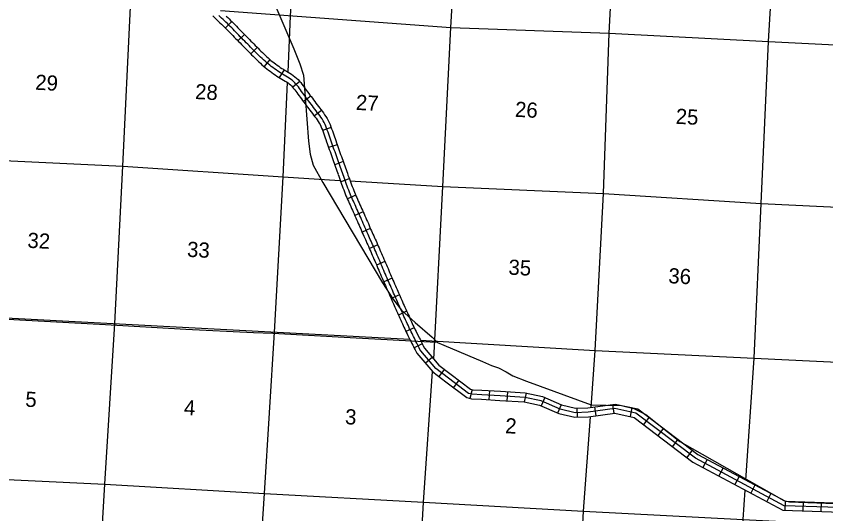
# Model space of a CAD drawing. Extents: x 207145 to 882112, y 15644499 to 16934720.
# Drawn here: x 416129 to 442773, y 16613476 to 16629871 of the extents above; entities that cross this region are included whole.
import ezdxf

# ---------------------------------------------------------------- set-up
doc = ezdxf.new("R2010")
doc.units = 0
for name, color, linetype in [('L13', 7, 'Continuous'), ('L14', 7, 'Continuous'), ('L8', 7, 'Continuous'), ('L9', 7, 'Continuous')]:
    doc.layers.add(name, color=color, linetype=linetype)

msp = doc.modelspace()

# ---------------------------------------------------------------- linework, layer by layer
at = {"layer": 'L13'}
for points in [[(425076, 16628025), (425161, 16629887), (425508, 16635148), (425742, 16640466), (426021, 16645698), (426295, 16651014)], [(429873, 16618573), (430167, 16624257), (430430, 16629498), (430735, 16634745), (430984, 16640213), (431232, 16645497), (431569, 16650717)], [(435047, 16616977), (435186, 16618861), (435462, 16624034), (435643, 16629313), (435914, 16634553), (436234, 16639943), (436554, 16645147), (436919, 16650425)], [(440142, 16614586), (440420, 16618608), (440642, 16623700), (440892, 16629034), (441210, 16634373), (441550, 16639635), (441856, 16644916), (442160, 16650130)], [(419372, 16619742), (419640, 16624933), (419887, 16630175), (420001, 16632697)], [(422855, 16630057), (430430, 16629498), (435643, 16629313), (440892, 16629034), (446168, 16628771), (451325, 16628488), (456684, 16628212), (461990, 16627888), (467263, 16627566), (472591, 16627351), (477671, 16627022), (482903, 16626727), (488162, 16626473), (493539, 16626221), (498722, 16625945), (503993, 16625598), (509277, 16625334), (514514, 16625132), (517306, 16624984), (519803, 16624977), (525052, 16624673), (530248, 16624506), (535522, 16624041), (540712, 16623740)], [(424630, 16619463), (424920, 16624577), (425061, 16627686)], [(414330, 16625181), (419640, 16624933), (424920, 16624577), (426783, 16624463)], [(427104, 16624444), (430167, 16624257), (435462, 16624034), (440642, 16623700), (445884, 16623447), (451228, 16623197), (456500, 16622875), (461659, 16622626), (466983, 16622326), (472713, 16621986)], [(398399, 16620908), (403576, 16620657), (408923, 16620298), (429084, 16619226)], [(417621, 16588153), (417891, 16593379), (418071, 16598649), (418452, 16603909), (418735, 16609208), (419048, 16614455), (419372, 16619742)], [(422858, 16587816), (423207, 16593080), (423339, 16598394), (423683, 16603581), (423960, 16608939), (424296, 16614142), (424630, 16619463)], [(429431, 16619194), (435186, 16618861), (440420, 16618608), (445663, 16618355), (450929, 16618075), (456269, 16617758), (461350, 16617463), (466705, 16617111), (471965, 16616857), (474166, 16616736)], [(428968, 16603342), (429251, 16608649), (429529, 16613856), (429833, 16618160)], [(433917, 16597752), (434251, 16603053), (434521, 16608277), (434794, 16613559), (435024, 16616676)], [(398111, 16615684), (403284, 16615317), (408632, 16615008), (413755, 16614711), (419048, 16614455), (424296, 16614142), (429529, 16613856), (434794, 16613559), (440053, 16613288), (444920, 16613038)], [(439594, 16604583), (439794, 16608131), (440053, 16613288), (440120, 16614258)]]:
    msp.add_lwpolyline(points, dxfattribs=at)
at = {"layer": 'L8'}
for p, q in [((423221, 16629695), (423012, 16629483)), ((423641, 16629268), (423428, 16629059)), ((424060, 16628842), (423846, 16628634)), ((424480, 16628442), (424289, 16628213)), ((424946, 16628104), (424788, 16627850)), ((425458, 16627721), (425230, 16627529)), ((425823, 16627236), (425581, 16627061)), ((426181, 16626760), (425941, 16626583)), ((426494, 16626205), (426213, 16626104)), ((426692, 16625638), (426408, 16625545)), ((426890, 16625082), (426611, 16624977)), ((427091, 16624516), (426809, 16624419)), ((427302, 16623971), (427029, 16623851)), ((427544, 16623427), (427272, 16623305)), ((427783, 16622880), (427510, 16622759)), ((428028, 16622333), (427753, 16622218)), ((428264, 16621785), (427989, 16621670)), ((428500, 16621239), (428226, 16621120)), ((428738, 16620693), (428465, 16620573)), ((428979, 16620150), (428708, 16620025)), ((429226, 16619607), (428955, 16619483)), ((429492, 16619074), (429222, 16618948)), ((429822, 16618631), (429596, 16618437)), ((430224, 16618237), (430042, 16618000)), ((430697, 16617876), (430517, 16617638)), ((431131, 16617572), (431063, 16617281)), ((431700, 16617534), (431683, 16617236)), ((432296, 16617499), (432278, 16617201)), ((432913, 16617455), (432851, 16617164)), ((433521, 16617308), (433401, 16617035)), ((434067, 16617068), (433947, 16616795)), ((434583, 16616958), (434595, 16616660)), ((435164, 16617002), (435203, 16616706)), ((435755, 16617081), (435794, 16616785)), ((436390, 16616976), (436329, 16616684)), ((436955, 16616656), (436775, 16616418)), ((437430, 16616294), (437249, 16616057)), ((437905, 16615933), (437724, 16615695)), ((438379, 16615571), (438199, 16615334)), ((438865, 16615270), (438724, 16615007)), ((439390, 16614988), (439250, 16614725)), ((439916, 16614706), (439775, 16614443)), ((440442, 16614425), (440301, 16614162)), ((440968, 16614143), (440827, 16613880)), ((441431, 16613889), (441422, 16613591)), ((442027, 16613870), (442018, 16613572)), ((442624, 16613851), (442614, 16613553))]:
    msp.add_line(p, q, dxfattribs=at)
for points in [[(424570, 16630424), (425269, 16628800), (425466, 16628299), (425587, 16627932), (425745, 16625749), (425805, 16625329), (425900, 16624964), (426219, 16624393), (428189, 16621084), (428521, 16620554), (428804, 16620188), (429256, 16619775), (429815, 16619293), (429994, 16619126), (430203, 16619035), (431479, 16618499), (431770, 16618367), (432006, 16618290), (432259, 16618149), (432477, 16618022), (432927, 16617843), (435053, 16617069)], [(422605, 16629881), (422649, 16629837), (422693, 16629793), (422739, 16629745), (422787, 16629700), (422835, 16629655)], [(422939, 16629763), (422890, 16629809), (422844, 16629852), (422800, 16629898)], [(426864, 16624706), (426844, 16624769), (426822, 16624827), (426800, 16624889), (426779, 16624950), (426757, 16625013), (426733, 16625075), (426712, 16625138), (426690, 16625202), (426666, 16625266), (426643, 16625333), (426621, 16625397), (426598, 16625463), (426574, 16625527), (426551, 16625590), (426529, 16625655), (426507, 16625721), (426484, 16625786), (426460, 16625852), (426439, 16625917), (426415, 16625982), (426392, 16626047), (426368, 16626113), (426345, 16626178), (426319, 16626244), (426292, 16626307), (426262, 16626369), (426230, 16626428), (426193, 16626486), (426155, 16626541), (426117, 16626596), (426077, 16626649), (426037, 16626703), (425998, 16626756), (425958, 16626808), (425916, 16626862), (425876, 16626915), (425836, 16626968), (425794, 16627023), (425754, 16627077), (425715, 16627131), (425677, 16627184), (425637, 16627236), (425599, 16627287), (425561, 16627338), (425523, 16627389), (425486, 16627440), (425450, 16627489), (425414, 16627538), (425376, 16627586), (425337, 16627632), (425299, 16627678), (425257, 16627719), (425210, 16627760), (425161, 16627796), (425111, 16627830), (425058, 16627862), (425003, 16627895), (424950, 16627926), (424897, 16627958), (424842, 16627992), (424790, 16628025), (424735, 16628061), (424682, 16628098), (424630, 16628136), (424576, 16628175), (424523, 16628215), (424471, 16628257), (424419, 16628299), (424368, 16628341), (424318, 16628385), (424270, 16628429), (424221, 16628473), (424173, 16628519), (424125, 16628565), (424077, 16628612), (424029, 16628660), (423983, 16628707), (423937, 16628755), (423889, 16628802), (423843, 16628851), (423795, 16628900), (423747, 16628947), (423699, 16628996), (423651, 16629047), (423601, 16629096), (423553, 16629145), (423505, 16629194), (423457, 16629244), (423409, 16629291), (423361, 16629340), (423315, 16629389), (423269, 16629438), (423221, 16629485), (423173, 16629531), (423127, 16629579), (423079, 16629626), (423031, 16629672), (422985, 16629718), (422939, 16629763)], [(423043, 16629871), (423090, 16629826), (423136, 16629780), (423184, 16629734), (423234, 16629684), (423279, 16629638), (423326, 16629593), (423377, 16629543), (423425, 16629492), (423470, 16629444), (423516, 16629397), (423564, 16629349), (423613, 16629298), (423660, 16629250), (423707, 16629202), (423758, 16629152), (423807, 16629101), (423853, 16629053), (423901, 16629006), (423951, 16628955), (423996, 16628907), (424043, 16628860), (424091, 16628812), (424136, 16628766), (424183, 16628719), (424230, 16628672), (424277, 16628627), (424323, 16628583), (424371, 16628540), (424418, 16628496), (424465, 16628456), (424514, 16628415), (424615, 16628333), (424665, 16628296), (424718, 16628257), (424769, 16628220), (424820, 16628185), (424871, 16628151), (424921, 16628120), (424976, 16628086), (425027, 16628054), (425079, 16628024), (425135, 16627991), (425191, 16627956), (425248, 16627919), (425304, 16627876), (425358, 16627829), (425409, 16627780), (425452, 16627729), (425492, 16627681), (425534, 16627629), (425571, 16627578), (425608, 16627529), (425644, 16627478), (425681, 16627428), (425719, 16627377), (425757, 16627326), (425797, 16627273), (425836, 16627220), (425875, 16627166), (425915, 16627113), (425956, 16627058), (425995, 16627006), (426035, 16626954), (426077, 16626899), (426117, 16626846), (426158, 16626793), (426197, 16626739), (426239, 16626684), (426279, 16626626), (426318, 16626569), (426360, 16626504), (426396, 16626437), (426428, 16626370), (426458, 16626301), (426485, 16626231), (426509, 16626163), (426533, 16626098), (426556, 16626033), (426581, 16625967), (426602, 16625901), (426625, 16625837), (426649, 16625770), (426671, 16625702), (426692, 16625640), (426715, 16625579), (426739, 16625514), (426763, 16625447), (426785, 16625382), (426807, 16625317), (426831, 16625252), (426853, 16625187), (426874, 16625126), (426898, 16625064), (426920, 16625000), (426942, 16624939), (426963, 16624879), (426986, 16624818), (427007, 16624751)], [(422834, 16629655), (422880, 16629611), (422926, 16629565), (422975, 16629519), (423021, 16629473), (423068, 16629425), (423117, 16629378), (423162, 16629333), (423206, 16629286), (423253, 16629236), (423303, 16629185), (423350, 16629139), (423397, 16629089), (423446, 16629040), (423495, 16628990), (423544, 16628941), (423591, 16628892), (423641, 16628842), (423689, 16628794), (423735, 16628747), (423782, 16628697), (423830, 16628649), (423876, 16628603), (423923, 16628554), (423972, 16628506), (424021, 16628458), (424070, 16628411), (424119, 16628363), (424169, 16628319), (424218, 16628273), (424271, 16628227), (424323, 16628183), (424431, 16628096), (424486, 16628055), (424542, 16628014), (424596, 16627976), (424650, 16627938), (424708, 16627898), (424764, 16627864), (424818, 16627831), (424873, 16627797), (424927, 16627766), (424980, 16627734), (425030, 16627703), (425075, 16627673), (425116, 16627643), (425155, 16627609), (425189, 16627575), (425223, 16627535), (425260, 16627492), (425295, 16627447), (425330, 16627399), (425365, 16627352), (425401, 16627301), (425440, 16627249), (425478, 16627198), (425517, 16627146), (425556, 16627094), (425594, 16627042), (425634, 16626988), (425674, 16626933), (425716, 16626877), (425756, 16626824), (425797, 16626771), (425839, 16626717), (425878, 16626665), (425917, 16626613), (425957, 16626559), (425996, 16626509), (426031, 16626456), (426068, 16626403), (426101, 16626351), (426128, 16626301), (426155, 16626245), (426181, 16626187), (426204, 16626126), (426227, 16626062), (426251, 16625997), (426274, 16625930), (426297, 16625868), (426319, 16625803), (426343, 16625736), (426366, 16625672), (426386, 16625608), (426409, 16625540), (426434, 16625475), (426457, 16625412), (426480, 16625348), (426501, 16625284), (426525, 16625216), (426548, 16625152), (426570, 16625089), (426592, 16625024), (426616, 16624962), (426637, 16624900), (426659, 16624838), (426681, 16624776), (426702, 16624720), (426721, 16624661)], [(426723, 16624656), (426744, 16624595), (426767, 16624532), (426790, 16624470), (426812, 16624408), (426836, 16624342), (426859, 16624278), (426883, 16624214), (426907, 16624147), (426933, 16624084), (426956, 16624023), (426981, 16623956), (427009, 16623894), (427035, 16623835), (427061, 16623775), (427089, 16623714), (427115, 16623656), (427143, 16623599), (427168, 16623539), (427196, 16623479), (427221, 16623421), (427247, 16623359), (427275, 16623294), (427304, 16623232), (427333, 16623173), (427359, 16623111), (427387, 16623046), (427414, 16622983), (427441, 16622921), (427466, 16622860), (427493, 16622796), (427520, 16622735), (427546, 16622677), (427572, 16622619), (427599, 16622563), (427623, 16622510), (427645, 16622457), (427670, 16622398), (427696, 16622343), (427720, 16622289), (427746, 16622232), (427769, 16622175), (427796, 16622115), (427821, 16622057), (427846, 16621999), (427872, 16621935), (427901, 16621871), (427928, 16621813), (427953, 16621751), (427981, 16621687), (428007, 16621626), (428035, 16621562), (428062, 16621499), (428090, 16621436), (428116, 16621374), (428142, 16621311), (428170, 16621244), (428198, 16621182), (428226, 16621119), (428254, 16621056), (428281, 16620993), (428308, 16620933), (428334, 16620871), (428362, 16620810), (428387, 16620754), (428411, 16620693), (428438, 16620631), (428464, 16620574), (428490, 16620516), (428515, 16620457), (428541, 16620398), (428567, 16620340), (428592, 16620281), (428619, 16620218), (428647, 16620159), (428673, 16620100), (428701, 16620038), (428728, 16619979), (428755, 16619919), (428782, 16619861), (428808, 16619801), (428837, 16619740), (428863, 16619684), (428887, 16619627), (428914, 16619569), (428940, 16619513), (428966, 16619456), (428995, 16619403), (429020, 16619350), (429074, 16619245), (429099, 16619195), (429124, 16619143), (429151, 16619090), (429178, 16619038), (429203, 16618986), (429229, 16618930), (429255, 16618876), (429310, 16618767)], [(429440, 16618846), (429416, 16618890), (429389, 16618942), (429365, 16618994), (429339, 16619050), (429313, 16619104), (429285, 16619159), (429258, 16619209), (429234, 16619261), (429208, 16619313), (429181, 16619365), (429155, 16619416), (429129, 16619471), (429101, 16619523), (429076, 16619576), (429050, 16619632), (429024, 16619688), (429000, 16619745), (428973, 16619804), (428945, 16619863), (428919, 16619923), (428891, 16619982), (428865, 16620040), (428837, 16620101), (428810, 16620161), (428784, 16620221), (428756, 16620280), (428730, 16620340), (428704, 16620400), (428679, 16620459), (428653, 16620518), (428627, 16620576), (428601, 16620635), (428575, 16620692), (428549, 16620751), (428525, 16620811), (428500, 16620871), (428472, 16620932), (428446, 16620993), (428418, 16621055), (428391, 16621116), (428363, 16621179), (428336, 16621242), (428308, 16621304), (428280, 16621368), (428255, 16621431), (428227, 16621496), (428200, 16621559), (428172, 16621622), (428145, 16621685), (428119, 16621746), (428091, 16621809), (428066, 16621872), (428038, 16621933), (428010, 16621994), (427985, 16622057), (427959, 16622117), (427933, 16622176), (427907, 16622235), (427883, 16622292), (427857, 16622349), (427833, 16622405), (427807, 16622460), (427783, 16622516), (427761, 16622570), (427735, 16622626), (427709, 16622682), (427683, 16622739), (427657, 16622797), (427631, 16622855), (427605, 16622917), (427579, 16622980), (427552, 16623043), (427524, 16623106), (427497, 16623170), (427469, 16623235), (427440, 16623296), (427412, 16623357), (427384, 16623418), (427359, 16623480), (427333, 16623540), (427305, 16623600), (427279, 16623660), (427251, 16623719), (427226, 16623776), (427198, 16623837), (427172, 16623895), (427146, 16623954), (427120, 16624013), (427097, 16624076), (427073, 16624138), (427047, 16624201), (427024, 16624266), (427000, 16624330), (426977, 16624394), (426953, 16624458), (426931, 16624521), (426908, 16624584), (426886, 16624645), (426864, 16624706)], [(427005, 16624756), (427027, 16624695), (427048, 16624635), (427072, 16624572), (427094, 16624509), (427117, 16624446), (427141, 16624381), (427164, 16624317), (427187, 16624256), (427213, 16624193), (427237, 16624129), (427259, 16624070), (427283, 16624015), (427309, 16623956), (427335, 16623898), (427362, 16623839), (427388, 16623782), (427416, 16623722), (427442, 16623661), (427470, 16623601), (427497, 16623538), (427522, 16623478), (427549, 16623419), (427576, 16623360), (427606, 16623296), (427635, 16623229), (427662, 16623165), (427689, 16623103), (427718, 16623038), (427744, 16622974), (427769, 16622914), (427794, 16622858), (427819, 16622801), (427845, 16622744), (427871, 16622689), (427898, 16622630), (427921, 16622574), (427944, 16622522), (427970, 16622467), (427994, 16622410), (428021, 16622352), (428045, 16622294), (428070, 16622236), (428096, 16622177), (428123, 16622115), (428148, 16622053), (428174, 16621995), (428203, 16621932), (428229, 16621868), (428257, 16621805), (428282, 16621744), (428310, 16621682), (428337, 16621619), (428365, 16621555), (428393, 16621489), (428419, 16621426), (428445, 16621364), (428473, 16621303), (428501, 16621240), (428528, 16621177), (428555, 16621116), (428584, 16621053), (428609, 16620992), (428637, 16620932), (428664, 16620868), (428688, 16620809), (428712, 16620754), (428738, 16620696), (428764, 16620637), (428790, 16620578), (428816, 16620519), (428842, 16620460), (428868, 16620399), (428893, 16620342), (428921, 16620283), (428947, 16620222), (428974, 16620163), (429002, 16620102), (429027, 16620044), (429056, 16619985), (429081, 16619924), (429108, 16619868), (429137, 16619806), (429162, 16619748), (429186, 16619695), (429213, 16619639), (429235, 16619590), (429263, 16619539), (429290, 16619483), (429315, 16619433), (429369, 16619327), (429393, 16619276), (429418, 16619228), (429447, 16619171), (429474, 16619114), (429501, 16619057), (429524, 16619008), (429561, 16618935)], [(444274, 16613648), (441402, 16613741), (438482, 16615306), (436526, 16616795), (435834, 16616941), (434952, 16616824), (434526, 16616807), (434030, 16616921), (433400, 16617198), (432863, 16617314), (432056, 16617364), (431449, 16617399), (431139, 16617417), (431019, 16617445), (430356, 16617947), (429938, 16618268), (429440, 16618846)], [(429561, 16618935), (430042, 16618377), (430447, 16618067), (431084, 16617584), (431160, 16617566), (431458, 16617548), (432065, 16617514), (432884, 16617463), (433447, 16617342), (434077, 16617064), (434540, 16616957), (434939, 16616973), (435839, 16617093), (436590, 16616935), (438563, 16615432), (441442, 16613890), (444308, 16613797)], [(429310, 16618767), (429835, 16618158), (430265, 16617828), (430954, 16617306), (431117, 16617268), (431440, 16617249), (432047, 16617214), (432842, 16617165), (433354, 16617055), (433982, 16616778), (434512, 16616656), (434965, 16616674), (435828, 16616788), (436462, 16616655), (438400, 16615179), (441362, 16613592), (444241, 16613499)], [(435053, 16617069), (436052, 16617047), (436455, 16616941), (436846, 16616752), (437967, 16615862), (441396, 16613916), (441577, 16613873), (442770, 16613823), (444157, 16613805)]]:
    msp.add_lwpolyline(points, dxfattribs=at)
at = {"layer": 'L9'}
msp.add_lwpolyline([(429952, 16619120), (427121, 16619273), (424576, 16619414), (423942, 16619442), (421707, 16619553), (419065, 16619703), (415031, 16619917), (414823, 16619937), (414193, 16620333), (414028, 16620509), (413936, 16620648)], dxfattribs=at)

# ---------------------------------------------------------------- texts
at = {"layer": 'L14'}
for s, p in [('29', (416747, 16627450)), ('28', (422007, 16627143)), ('27', (427299, 16626785)), ('26', (432536, 16626558)), ('25', (437824, 16626328)), ('32', (416490, 16622243)), ('33', (421743, 16621946)), ('35', (432320, 16621358)), ('36', (437582, 16621076)), ('5', (416419, 16617007)), ('4', (421640, 16616734)), ('3', (426942, 16616431)), ('2', (432212, 16616134))]:
    msp.add_text(s, height=500, rotation=356.9671, dxfattribs=at).set_placement(p)

doc.saveas('drawing.dxf')
